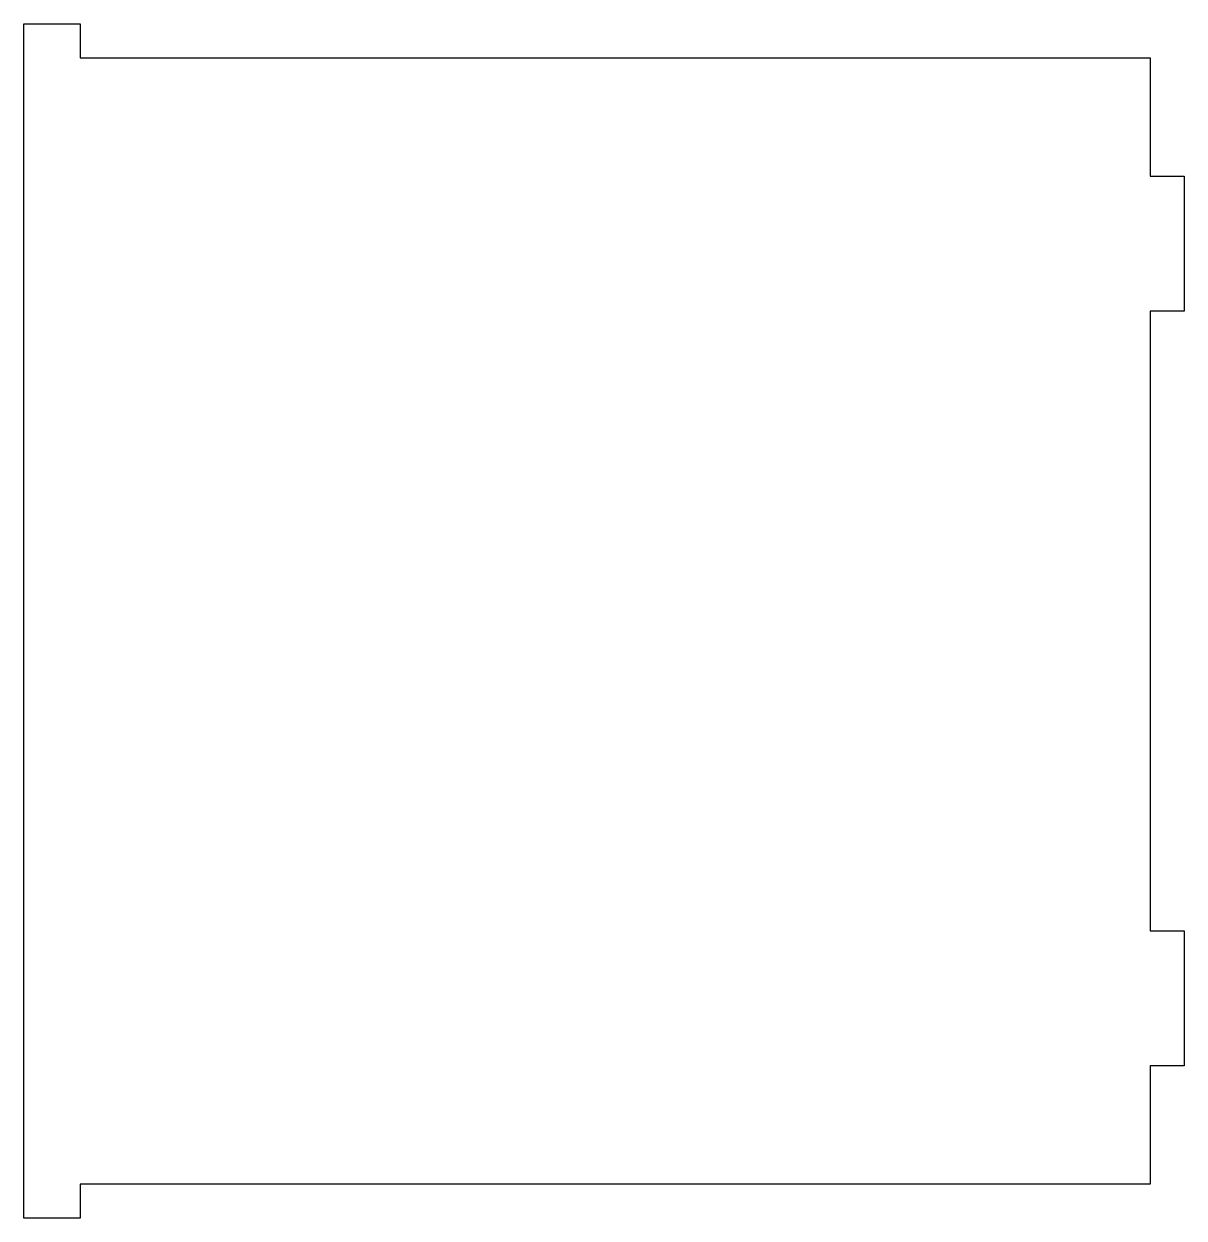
# Model space of a CAD drawing. Header units: millimetres. Extents: x 0 to 103, y 0 to 106.
import ezdxf

# ---------------------------------------------------------------- set-up
doc = ezdxf.new("R2010")
doc.units = ezdxf.units.MM
doc.layers.get('0').update_dxf_attribs({"linetype": 'CONTINUOUS'})

msp = doc.modelspace()

# ---------------------------------------------------------------- linework, layer by layer
msp.add_lwpolyline([(0, 0), (0, 106.02), (5, 106.02), (5, 103.02), (100, 103.02), (100, 92.51), (103, 92.51), (103, 80.51), (100, 80.51), (100, 25.51), (103, 25.51), (103, 13.51), (100, 13.51), (100, 3.01), (5, 3.01), (5, 0)], close=True)

doc.saveas('drawing.dxf')
